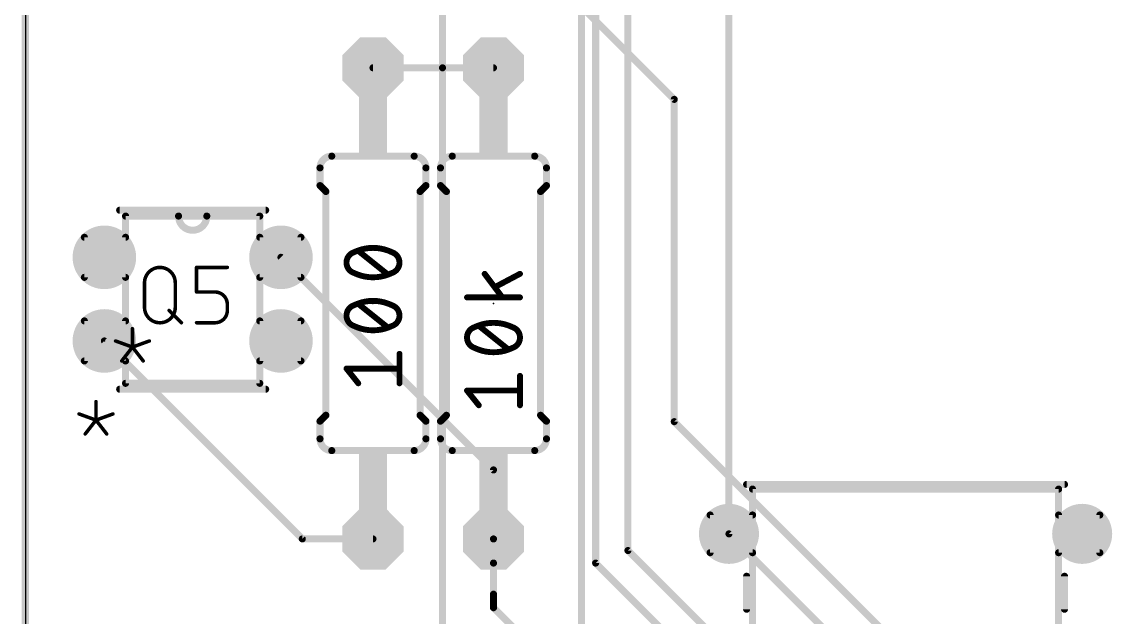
# Model space of a CAD drawing. Extents: x -0.1 to 37.1, y -0.3 to 91.6.
# Drawn here: x -0.08 to 23.45, y 51.83 to 64.67 of the extents above; entities that cross this region are included whole.
import ezdxf

# ---------------------------------------------------------------- set-up
doc = ezdxf.new("R2010")
doc.units = 0
for name, color, linetype in [('1', 12, 'CONTINUOUS'), ('16', 132, 'CONTINUOUS'), ('17', 110, 'CONTINUOUS'), ('20', 31, 'CONTINUOUS'), ('21', 253, 'CONTINUOUS'), ('23', 53, 'CONTINUOUS'), ('27', 253, 'CONTINUOUS'), ('51', 253, 'CONTINUOUS')]:
    doc.layers.add(name, color=color, linetype=linetype)

# ---------------------------------------------------------------- blocks, each defined once
blk = doc.blocks.new('ROUNDP')
at = {"const_width": 0.5}
blk.add_lwpolyline([(0, -0.25, 1), (0, 0.25, 1), (0, -0.25)], format="xyb", dxfattribs=at)
blk = doc.blocks.new('RECT')
blk.add_solid([(-0.5, -0.5), (0.5, -0.5), (-0.5, 0.5), (0.5, 0.5)])
blk = doc.blocks.new('OCTAGONP')
at = {"const_width": 0.5}
blk.add_lwpolyline([(-0.25, -0.1036), (-0.25, 0.1036), (-0.1036, 0.25), (0.1036, 0.25), (0.25, 0.1036), (0.25, -0.1036), (0.1036, -0.25), (-0.1036, -0.25), (-0.25, -0.1036), (-0.25, 0.1036)], dxfattribs=at)

msp = doc.modelspace()

# ---------------------------------------------------------------- linework, layer by layer
at = {"layer": '1', "const_width": 0.1524}
for points in [[(0, 0), (0, 91.4)], [(14, 63), (10.58, 66.42)], [(14, 56.0493), (14, 63)], [(5.515, 59.5934), (10.1, 55.0084)], [(1.705, 57.79), (5.975, 53.52)], [(19.3048, 50.7445), (14, 56.0493)], [(10.1, 55.0084), (10.1, 53.52)], [(15.18, 53.63), (19, 49.81)], [(5.975, 53.52), (7.5, 53.52)]]:
    msp.add_lwpolyline(points, dxfattribs=at)
at = {"layer": '1', "const_width": 0.0762}
for points in [[(14.0381, 63, 1), (13.9619, 63)], [(13.9731, 62.9731, 1), (14.0269, 63.0269)], [(5.5419, 59.6203, 1), (5.4881, 59.5665)], [(1.7319, 57.8169, 1), (1.6781, 57.7631)], [(14.0269, 56.0762, 1), (13.9731, 56.0223)], [(13.9619, 56.0493, 1), (14.0381, 56.0493)], [(10.1381, 55.0084, 1), (10.0619, 55.0084)], [(10.0731, 54.9815, 1), (10.1269, 55.0353)], [(15.2069, 53.6569, 1), (15.1531, 53.6031)], [(5.975, 53.5581, 1), (5.975, 53.4819)], [(5.9481, 53.4931, 1), (6.0019, 53.5469)], [(7.5, 53.4819, 1), (7.5, 53.5581)], [(10.0619, 53.52, 1), (10.1381, 53.52)]]:
    msp.add_lwpolyline(points, format="xyb", dxfattribs=at)
at = {"layer": '16', "const_width": 0.1524}
for points in [[(0, 91.5), (0, 0)], [(12.3037, 79.3696), (12.3037, 53)], [(11.9989, 50.4918), (11.9989, 77.4211)], [(9, 63.68), (9, 76.58)], [(13, 76), (13, 53.27)], [(15.18, 74.483), (15.18, 53.63)], [(7.5, 63.68), (9, 63.68)], [(10.1, 63.68), (9, 63.68)], [(9, 50.78), (9, 63.68)], [(10.1, 53), (10.1, 53.52)], [(13, 53.27), (15.18, 51.09)], [(10.1, 52.3293), (10.1, 53)], [(12.3037, 53), (14.3037, 51)], [(10.1, 52.0372), (10.1, 52.3293)], [(10.989, 51.1482), (10.1, 52.0372)]]:
    msp.add_lwpolyline(points, dxfattribs=at)
at = {"layer": '16', "const_width": 0.0762}
for points in [[(7.5, 63.7181, 1), (7.5, 63.6419)], [(9, 63.7181, 1), (9, 63.6419)], [(9.0381, 63.68, 1), (8.9619, 63.68)], [(9, 63.6419, 1), (9, 63.7181)], [(10.1, 63.6419, 1), (10.1, 63.7181)], [(8.9619, 63.68, 1), (9.0381, 63.68)], [(15.1419, 53.63, 1), (15.2181, 53.63)], [(10.1381, 53.52, 1), (10.0619, 53.52)], [(12.9619, 53.27, 1), (13.0381, 53.27)], [(13.0269, 53.2969, 1), (12.9731, 53.2431)], [(10.1381, 53, 1), (10.0619, 53)], [(10.0619, 53, 1), (10.1381, 53)], [(12.2656, 53, 1), (12.3418, 53)], [(12.3306, 53.0269, 1), (12.2768, 52.9731)], [(10.1381, 52.3293, 1), (10.0619, 52.3293)], [(10.0619, 52.3293, 1), (10.1381, 52.3293)], [(10.1269, 52.0642, 1), (10.0731, 52.0103)], [(10.0619, 52.0372, 1), (10.1381, 52.0372)]]:
    msp.add_lwpolyline(points, format="xyb", dxfattribs=at)
at = {"layer": '20'}
msp.add_line((0, 91.4), (0, 0), dxfattribs=at)
at = {"layer": '21'}
for points, const_width in [([(6.611, 61.775, 0.4142), (6.357, 61.521)], 0.1524), ([(6.611, 61.8131, 1), (6.611, 61.7369)], 0.0762), ([(6.611, 61.7369, 1), (6.611, 61.8131)], 0.0762), ([(8.643, 61.521, 0.4142), (8.389, 61.775)], 0.1524), ([(8.389, 61.8131, 1), (8.389, 61.7369)], 0.0762), ([(8.389, 61.7369, 1), (8.389, 61.8131)], 0.0762), ([(9.211, 61.775, 0.4142), (8.957, 61.521)], 0.1524), ([(9.211, 61.8131, 1), (9.211, 61.7369)], 0.0762), ([(9.211, 61.7369, 1), (9.211, 61.8131)], 0.0762), ([(11.243, 61.521, 0.4142), (10.989, 61.775)], 0.1524), ([(10.989, 61.8131, 1), (10.989, 61.7369)], 0.0762), ([(10.989, 61.7369, 1), (10.989, 61.8131)], 0.0762), ([(6.3951, 61.521, 1), (6.3189, 61.521)], 0.0762), ([(6.3189, 61.521, 1), (6.3951, 61.521)], 0.0762), ([(8.6811, 61.521, 1), (8.6049, 61.521)], 0.0762), ([(8.6049, 61.521, 1), (8.6811, 61.521)], 0.0762), ([(8.9951, 61.521, 1), (8.9189, 61.521)], 0.0762), ([(8.9189, 61.521, 1), (8.9951, 61.521)], 0.0762), ([(11.2811, 61.521, 1), (11.2049, 61.521)], 0.0762), ([(11.2049, 61.521, 1), (11.2811, 61.521)], 0.0762), ([(6.3189, 61.14, 1), (6.3951, 61.14)], 0.0762), ([(6.3839, 61.1669, 1), (6.3301, 61.1131)], 0.0762), ([(8.6049, 61.14, 1), (8.6811, 61.14)], 0.0762), ([(8.6699, 61.1131, 1), (8.6161, 61.1669)], 0.0762), ([(8.9189, 61.14, 1), (8.9951, 61.14)], 0.0762), ([(8.9839, 61.1669, 1), (8.9301, 61.1131)], 0.0762), ([(11.2049, 61.14, 1), (11.2811, 61.14)], 0.0762), ([(11.2699, 61.1131, 1), (11.2161, 61.1669)], 0.0762), ([(6.5221, 61.013, 1), (6.4459, 61.013)], 0.0762), ([(6.4571, 60.9861, 1), (6.5109, 61.0399)], 0.0762), ([(8.5541, 61.013, 1), (8.4779, 61.013)], 0.0762), ([(8.4891, 61.0399, 1), (8.5429, 60.9861)], 0.0762), ([(9.1221, 61.013, 1), (9.0459, 61.013)], 0.0762), ([(9.0571, 60.9861, 1), (9.1109, 61.0399)], 0.0762), ([(11.1541, 61.013, 1), (11.0779, 61.013)], 0.0762), ([(11.0891, 61.0399, 1), (11.1429, 60.9861)], 0.0762), ([(2.0352, 60.6475, 1), (2.0352, 60.5713)], 0.0762), ([(5.1848, 60.5713, 1), (5.1848, 60.6475)], 0.0762), ([(2.0352, 56.7867, 1), (2.0352, 56.7105)], 0.0762), ([(5.1848, 56.7105, 1), (5.1848, 56.7867)], 0.0762), ([(1.5427, 56.4805, 1), (1.5046, 56.4805)], 0.0381), ([(1.1654, 56.2331, 1), (1.1524, 56.1973)], 0.0381), ([(1.895, 56.1973, 1), (1.8819, 56.2331)], 0.0381), ([(6.4459, 56.187, 1), (6.5221, 56.187)], 0.0762), ([(6.5109, 56.1601, 1), (6.4571, 56.2139)], 0.0762), ([(8.4779, 56.187, 1), (8.5541, 56.187)], 0.0762), ([(8.5429, 56.2139, 1), (8.4891, 56.1601)], 0.0762), ([(9.0459, 56.187, 1), (9.1221, 56.187)], 0.0762), ([(9.1109, 56.1601, 1), (9.0571, 56.2139)], 0.0762), ([(11.0779, 56.187, 1), (11.1541, 56.187)], 0.0762), ([(11.1429, 56.2139, 1), (11.0891, 56.1601)], 0.0762), ([(1.5046, 56.0826, 1), (1.5427, 56.0826)], 0.0381), ([(1.5387, 56.0942, 1), (1.5086, 56.0709)], 0.0381), ([(1.5172, 56.1005, 1), (1.5302, 56.0647)], 0.0381), ([(1.5387, 56.0709, 1), (1.5086, 56.0942)], 0.0381), ([(1.5172, 56.0647, 1), (1.5302, 56.1005)], 0.0381), ([(6.3951, 56.06, 1), (6.3189, 56.06)], 0.0762), ([(6.3301, 56.0869, 1), (6.3839, 56.0331)], 0.0762), ([(8.6811, 56.06, 1), (8.6049, 56.06)], 0.0762), ([(8.6161, 56.0331, 1), (8.6699, 56.0869)], 0.0762), ([(8.9951, 56.06, 1), (8.9189, 56.06)], 0.0762), ([(8.9301, 56.0869, 1), (8.9839, 56.0331)], 0.0762), ([(11.2811, 56.06, 1), (11.2049, 56.06)], 0.0762), ([(11.2161, 56.0331, 1), (11.2699, 56.0869)], 0.0762), ([(1.2765, 55.7958, 1), (1.3066, 55.7724)], 0.0381), ([(1.7408, 55.7724, 1), (1.7708, 55.7958)], 0.0381), ([(6.357, 55.679, 0.4142), (6.611, 55.425)], 0.1524), ([(6.3951, 55.679, 1), (6.3189, 55.679)], 0.0762), ([(8.389, 55.425, 0.4142), (8.643, 55.679)], 0.1524), ([(8.6811, 55.679, 1), (8.6049, 55.679)], 0.0762), ([(8.957, 55.679, 0.4142), (9.211, 55.425)], 0.1524), ([(8.9951, 55.679, 1), (8.9189, 55.679)], 0.0762), ([(10.989, 55.425, 0.4142), (11.243, 55.679)], 0.1524), ([(11.2811, 55.679, 1), (11.2049, 55.679)], 0.0762), ([(6.3189, 55.679, 1), (6.3951, 55.679)], 0.0762), ([(8.6049, 55.679, 1), (8.6811, 55.679)], 0.0762), ([(8.9189, 55.679, 1), (8.9951, 55.679)], 0.0762), ([(11.2049, 55.679, 1), (11.2811, 55.679)], 0.0762), ([(6.611, 55.4631, 1), (6.611, 55.3869)], 0.0762), ([(6.611, 55.3869, 1), (6.611, 55.4631)], 0.0762), ([(8.389, 55.4631, 1), (8.389, 55.3869)], 0.0762), ([(8.389, 55.3869, 1), (8.389, 55.4631)], 0.0762), ([(9.211, 55.4631, 1), (9.211, 55.3869)], 0.0762), ([(9.211, 55.3869, 1), (9.211, 55.4631)], 0.0762), ([(10.989, 55.4631, 1), (10.989, 55.3869)], 0.0762), ([(10.989, 55.3869, 1), (10.989, 55.4631)], 0.0762), ([(15.561, 54.7349, 1), (15.561, 54.6587)], 0.0762), ([(22.419, 54.6587, 1), (22.419, 54.7349)], 0.0762), ([(15.5991, 52.7156, 1), (15.5229, 52.7156)], 0.0762), ([(22.4571, 52.7156, 1), (22.3809, 52.7156)], 0.0762), ([(15.5229, 52.0044, 1), (15.5991, 52.0044)], 0.0762), ([(22.3809, 52.0044, 1), (22.4571, 52.0044)], 0.0762)]:
    msp.add_lwpolyline(points, format="xyb", dxfattribs=dict(at, const_width=const_width))
for points, const_width in [([(6.611, 61.775), (8.389, 61.775)], 0.1524), ([(10.989, 61.775), (9.211, 61.775)], 0.1524), ([(6.357, 61.521), (6.357, 61.14)], 0.1524), ([(8.643, 61.521), (8.643, 61.14)], 0.1524), ([(8.957, 61.521), (8.957, 61.14)], 0.1524), ([(11.243, 61.521), (11.243, 61.14)], 0.1524), ([(6.484, 61.013), (6.357, 61.14)], 0.1524), ([(8.516, 61.013), (8.643, 61.14)], 0.1524), ([(9.084, 61.013), (8.957, 61.14)], 0.1524), ([(11.116, 61.013), (11.243, 61.14)], 0.1524), ([(6.484, 56.187), (6.484, 61.013)], 0.1524), ([(8.516, 56.187), (8.516, 61.013)], 0.1524), ([(9.084, 61.013), (9.084, 56.187)], 0.1524), ([(11.116, 61.013), (11.116, 56.187)], 0.1524), ([(5.1848, 60.6094), (2.0352, 60.6094)], 0.1524), ([(2.0352, 56.7486), (5.1848, 56.7486)], 0.1524), ([(1.5237, 56.4805), (1.5237, 56.0826)], 0.0762), ([(1.5237, 56.0826), (1.1589, 56.2152)], 0.0762), ([(1.5237, 56.0826), (1.8884, 56.2152)], 0.0762), ([(6.484, 56.187), (6.357, 56.06)], 0.1524), ([(8.516, 56.187), (8.643, 56.06)], 0.1524), ([(9.084, 56.187), (8.957, 56.06)], 0.1524), ([(11.116, 56.187), (11.243, 56.06)], 0.1524), ([(1.2915, 55.7841), (1.5237, 56.0826)], 0.0762), ([(1.5237, 56.0826), (1.7558, 55.7841)], 0.0762), ([(6.357, 55.679), (6.357, 56.06)], 0.1524), ([(8.643, 55.679), (8.643, 56.06)], 0.1524), ([(8.957, 55.679), (8.957, 56.06)], 0.1524), ([(11.243, 55.679), (11.243, 56.06)], 0.1524), ([(6.611, 55.425), (8.389, 55.425)], 0.1524), ([(10.989, 55.425), (9.211, 55.425)], 0.1524), ([(22.419, 54.6968), (15.561, 54.6968)], 0.1524), ([(15.561, 52.7156), (15.561, 52.0044)], 0.1524), ([(22.419, 52.0044), (22.419, 52.7156)], 0.1524)]:
    msp.add_lwpolyline(points, dxfattribs=dict(at, const_width=const_width))
at = {"layer": '23'}
for p in [(7.5, 58.6), (10.1, 58.6), (1.705, 57.79)]:
    msp.add_point(p, dxfattribs=at)
at = {"layer": '27'}
for points, const_width in [([(7.0873, 59.7019, 0.3205), (6.9285, 59.4796)], 0.127), ([(7.0733, 59.7304, 1), (7.1012, 59.6733)], 0.0635), ([(7.5, 59.7971, 0.1139), (7.0873, 59.7019)], 0.127), ([(7.0975, 59.6718, 1), (7.077, 59.7319)], 0.0635), ([(7.2023, 59.7584, 1), (7.1627, 59.7088)], 0.0635), ([(7.9127, 59.7019, 0.1139), (7.5, 59.7971)], 0.127), ([(7.5, 59.8289, 1), (7.5, 59.7653)], 0.0635), ([(7.5, 59.7653, 1), (7.5, 59.8289)], 0.0635), ([(8.0715, 59.4796, 0.3205), (7.9127, 59.7019)], 0.127), ([(7.923, 59.7319, 1), (7.9025, 59.6718)], 0.0635), ([(7.8988, 59.6733, 1), (7.9267, 59.7304)], 0.0635), ([(6.9285, 59.4796, 0.3205), (7.0873, 59.2574)], 0.127), ([(6.9603, 59.4796, 1), (6.8968, 59.4796)], 0.0635), ([(7.9127, 59.2574, 0.3205), (8.0715, 59.4796)], 0.127), ([(8.1033, 59.4796, 1), (8.0397, 59.4796)], 0.0635), ([(3.2347, 59.0443, 1), (2.5715, 59.0443)], 0.0762), ([(3.6942, 59.395, 1), (3.6942, 59.3569)], 0.0381), ([(3.7133, 59.3759, 1), (3.6752, 59.3759)], 0.0381), ([(4.3575, 59.3569, 1), (4.3575, 59.395)], 0.0381), ([(6.8968, 59.4796, 1), (6.9603, 59.4796)], 0.0635), ([(7.1012, 59.2859, 1), (7.0733, 59.2288)], 0.0635), ([(7.0873, 59.2574, 0.1139), (7.5, 59.1621)], 0.127), ([(7.077, 59.2273, 1), (7.0975, 59.2874)], 0.0635), ([(7.5, 59.1621, 0.1139), (7.9127, 59.2574)], 0.127), ([(7.7977, 59.2008, 1), (7.8373, 59.2504)], 0.0635), ([(7.9025, 59.2874, 1), (7.923, 59.2273)], 0.0635), ([(7.9267, 59.2288, 1), (7.8988, 59.2859)], 0.0635), ([(8.0397, 59.4796, 1), (8.1033, 59.4796)], 0.0635), ([(9.9349, 59.2566, 1), (9.8841, 59.2185)], 0.0635), ([(10.6864, 59.2095, 1), (10.6566, 59.2656)], 0.0635), ([(2.5906, 59.0443, 1), (2.5525, 59.0443)], 0.0381), ([(2.5525, 59.0443, 1), (2.5906, 59.0443)], 0.0381), ([(3.2538, 59.0443, 1), (3.2157, 59.0443)], 0.0381), ([(3.2157, 59.0443, 1), (3.2538, 59.0443)], 0.0381), ([(7.5, 59.1939, 1), (7.5, 59.1303)], 0.0635), ([(7.5, 59.1303, 1), (7.5, 59.1939)], 0.0635), ([(3.6942, 58.8644, 1), (3.6942, 58.8263)], 0.0381), ([(3.6752, 58.8453, 1), (3.7133, 58.8453)], 0.0381), ([(4.0922, 58.8644, 1), (4.0922, 58.8263)], 0.0381), ([(4.3575, 58.58, 0.4142), (4.0922, 58.8453)], 0.0762), ([(4.0922, 58.8263, 1), (4.0922, 58.8644)], 0.0381), ([(10.1169, 58.9798, 1), (10.1466, 58.9237)], 0.0635), ([(4.3765, 58.58, 1), (4.3384, 58.58)], 0.0381), ([(4.3384, 58.58, 1), (4.3765, 58.58)], 0.0381), ([(7.0873, 58.5588, 0.3205), (6.9285, 58.3366)], 0.127), ([(7.0733, 58.5874, 1), (7.1012, 58.5303)], 0.0635), ([(7.5, 58.6541, 0.1139), (7.0873, 58.5588)], 0.127), ([(7.0975, 58.5288, 1), (7.077, 58.5889)], 0.0635), ([(7.2023, 58.6154, 1), (7.1627, 58.5658)], 0.0635), ([(7.9127, 58.5588, 0.1139), (7.5, 58.6541)], 0.127), ([(7.5, 58.6859, 1), (7.5, 58.6223)], 0.0635), ([(7.5, 58.6223, 1), (7.5, 58.6859)], 0.0635), ([(7.923, 58.5889, 1), (7.9025, 58.5288)], 0.0635), ([(8.0715, 58.3366, 0.3205), (7.9127, 58.5588)], 0.127), ([(7.8988, 58.5303, 1), (7.9267, 58.5874)], 0.0635), ([(9.5285, 58.7613, 1), (9.5285, 58.6978)], 0.0635), ([(10.2651, 58.7105, 1), (10.3159, 58.7486)], 0.0635), ([(10.6715, 58.6978, 1), (10.6715, 58.7613)], 0.0635), ([(2.5905, 58.5137, 1), (2.5524, 58.5137)], 0.0381), ([(2.5715, 58.5137, 1), (3.2347, 58.5137)], 0.0762), ([(2.5525, 58.5137, 1), (2.5906, 58.5137)], 0.0381), ([(3.1155, 58.4609, 1), (3.0886, 58.4339)], 0.0381), ([(3.2538, 58.5137, 1), (3.2157, 58.5137)], 0.0381), ([(3.2157, 58.5137, 1), (3.2538, 58.5137)], 0.0381), ([(4.0922, 58.1821, 0.4142), (4.3575, 58.4474)], 0.0762), ([(4.3765, 58.4474, 1), (4.3384, 58.4474)], 0.0381), ([(4.3384, 58.4474, 1), (4.3765, 58.4474)], 0.0381), ([(6.9285, 58.3366, 0.3205), (7.0873, 58.1144)], 0.127), ([(6.9603, 58.3366, 1), (6.8968, 58.3366)], 0.0635), ([(6.8968, 58.3366, 1), (6.9603, 58.3366)], 0.0635), ([(7.9127, 58.1144, 0.3205), (8.0715, 58.3366)], 0.127), ([(8.1033, 58.3366, 1), (8.0397, 58.3366)], 0.0635), ([(8.0397, 58.3366, 1), (8.1033, 58.3366)], 0.0635), ([(3.3539, 58.1686, 1), (3.3808, 58.1956)], 0.0381), ([(3.6942, 58.2012, 1), (3.6942, 58.1631)], 0.0381), ([(4.0922, 58.2012, 1), (4.0922, 58.1631)], 0.0381), ([(4.0922, 58.1631, 1), (4.0922, 58.2012)], 0.0381), ([(7.1012, 58.1429, 1), (7.0733, 58.0858)], 0.0635), ([(7.0873, 58.1144, 0.1139), (7.5, 58.0191)], 0.127), ([(7.077, 58.0843, 1), (7.0975, 58.1444)], 0.0635), ([(7.5, 58.0191, 0.1139), (7.9127, 58.1144)], 0.127), ([(7.7977, 58.0578, 1), (7.8373, 58.1074)], 0.0635), ([(7.9025, 58.1444, 1), (7.923, 58.0843)], 0.0635), ([(7.9267, 58.0858, 1), (7.8988, 58.1429)], 0.0635), ([(9.6873, 58.0857, 0.3205), (9.5285, 57.8634)], 0.127), ([(9.6733, 58.1142, 1), (9.7012, 58.0571)], 0.0635), ([(10.1, 58.1809, 0.1139), (9.6873, 58.0857)], 0.127), ([(9.6975, 58.0556, 1), (9.677, 58.1157)], 0.0635), ([(9.8023, 58.1422, 1), (9.7627, 58.0926)], 0.0635), ([(10.1, 58.2127, 1), (10.1, 58.1491)], 0.0635), ([(10.5128, 58.0857, 0.1139), (10.1, 58.1809)], 0.127), ([(10.1, 58.1491, 1), (10.1, 58.2127)], 0.0635), ([(10.523, 58.1157, 1), (10.5025, 58.0556)], 0.0635), ([(10.6715, 57.8634, 0.3205), (10.5128, 58.0857)], 0.127), ([(10.4988, 58.0571, 1), (10.5267, 58.1142)], 0.0635), ([(7.5, 58.0509, 1), (7.5, 57.9873)], 0.0635), ([(7.5, 57.9873, 1), (7.5, 58.0509)], 0.0635), ([(9.5285, 57.8634, 0.3205), (9.6873, 57.6412)], 0.127), ([(9.5603, 57.8634, 1), (9.4968, 57.8634)], 0.0635), ([(9.4968, 57.8634, 1), (9.5603, 57.8634)], 0.0635), ([(10.5128, 57.6412, 0.3205), (10.6715, 57.8634)], 0.127), ([(10.7033, 57.8634, 1), (10.6397, 57.8634)], 0.0635), ([(10.6397, 57.8634, 1), (10.7033, 57.8634)], 0.0635), ([(9.7012, 57.6697, 1), (9.6733, 57.6126)], 0.0635), ([(9.6873, 57.6412, 0.1139), (10.1, 57.5459)], 0.127), ([(9.677, 57.6111, 1), (9.6975, 57.6712)], 0.0635), ([(10.1, 57.5459, 0.1139), (10.5128, 57.6412)], 0.127), ([(10.3977, 57.5846, 1), (10.4373, 57.6342)], 0.0635), ([(10.5025, 57.6712, 1), (10.523, 57.6111)], 0.0635), ([(10.5267, 57.6126, 1), (10.4988, 57.6697)], 0.0635), ([(8.1033, 57.5111, 1), (8.0397, 57.5111)], 0.0635), ([(10.1, 57.5777, 1), (10.1, 57.5142)], 0.0635), ([(10.1, 57.5142, 1), (10.1, 57.5777)], 0.0635), ([(6.9285, 57.2254, 1), (6.9285, 57.1619)], 0.0635), ([(6.9533, 57.2134, 1), (6.9037, 57.1738)], 0.0635), ([(8.0715, 57.1619, 1), (8.0715, 57.2254)], 0.0635), ([(10.7033, 57.0379, 1), (10.6397, 57.0379)], 0.0635), ([(7.1577, 56.8563, 1), (7.2073, 56.8959)], 0.0635), ([(8.0397, 56.8761, 1), (8.1033, 56.8761)], 0.0635), ([(9.5285, 56.7522, 1), (9.5285, 56.6887)], 0.0635), ([(9.5533, 56.7402, 1), (9.5037, 56.7006)], 0.0635), ([(10.6715, 56.6887, 1), (10.6715, 56.7522)], 0.0635), ([(9.7577, 56.3831, 1), (9.8073, 56.4227)], 0.0635), ([(10.6397, 56.4029, 1), (10.7033, 56.4029)], 0.0635)]:
    msp.add_lwpolyline(points, format="xyb", dxfattribs=dict(at, const_width=const_width))
for points, const_width in [([(7.8175, 59.2256), (7.1825, 59.7336)], 0.127), ([(3.6942, 58.8453), (3.6942, 59.3759)], 0.0762), ([(3.6942, 59.3759), (4.3575, 59.3759)], 0.0762), ([(9.9095, 59.2375), (10.2905, 58.7295)], 0.127), ([(10.6715, 59.2375), (10.1318, 58.9518)], 0.127), ([(2.5715, 58.5137), (2.5715, 59.0443)], 0.0762), ([(3.2347, 59.0443), (3.2347, 58.5137)], 0.0762), ([(4.0922, 58.8453), (3.6942, 58.8453)], 0.0762), ([(4.3575, 58.4474), (4.3575, 58.58)], 0.0762), ([(7.8175, 58.0826), (7.1825, 58.5906)], 0.127), ([(10.6715, 58.7295), (9.5285, 58.7295)], 0.127), ([(3.1021, 58.4474), (3.3674, 58.1821)], 0.0762), ([(3.6942, 58.1821), (4.0922, 58.1821)], 0.0762), ([(10.4175, 57.6094), (9.7825, 58.1174)], 0.127), ([(8.0715, 56.8761), (8.0715, 57.5111)], 0.127), ([(7.1825, 56.8761), (6.9285, 57.1936)], 0.127), ([(6.9285, 57.1936), (8.0715, 57.1936)], 0.127), ([(10.6715, 56.4029), (10.6715, 57.0379)], 0.127), ([(9.7825, 56.4029), (9.5285, 56.7204)], 0.127), ([(9.5285, 56.7204), (10.6715, 56.7204)], 0.127)]:
    msp.add_lwpolyline(points, dxfattribs=dict(at, const_width=const_width))
at = {"layer": '51'}
for points, const_width in [([(7.5, 63.68), (7.5, 62.664)], 0.6096), ([(10.1, 63.68), (10.1, 62.664)], 0.6096), ([(3.3052, 60.4824), (2.1622, 60.4824)], 0.1524), ([(2.1622, 60.4824), (2.1622, 56.8756)], 0.1524), ([(3.9148, 60.4824), (3.3052, 60.4824)], 0.1524), ([(5.0578, 60.4824), (3.9148, 60.4824)], 0.1524), ([(5.0578, 56.8756), (5.0578, 60.4824)], 0.1524), ([(2.1622, 60.0252), (1.2732, 60.0252)], 0.1524), ([(1.2732, 60.0252), (1.2732, 59.1616)], 0.1524), ([(2.1622, 59.1616), (2.1622, 60.0252)], 0.1524), ([(5.0578, 60.0252), (5.0578, 59.1616)], 0.1524), ([(5.9468, 60.0252), (5.0578, 60.0252)], 0.1524), ([(5.9468, 59.1616), (5.9468, 60.0252)], 0.1524), ([(1.2732, 59.1616), (2.1622, 59.1616)], 0.1524), ([(5.0578, 59.1616), (5.9468, 59.1616)], 0.1524), ([(2.1622, 58.2218), (1.2732, 58.2218)], 0.1524), ([(1.2732, 58.2218), (1.2732, 57.3582)], 0.1524), ([(2.1622, 57.3582), (2.1622, 58.2218)], 0.1524), ([(5.0578, 58.2218), (5.0578, 57.3582)], 0.1524), ([(5.9468, 58.2218), (5.0578, 58.2218)], 0.1524), ([(5.9468, 57.3582), (5.9468, 58.2218)], 0.1524), ([(2.3111, 58.0553), (2.3111, 57.6574)], 0.0762), ([(2.3111, 57.6574), (1.9463, 57.79)], 0.0762), ([(2.0789, 57.3589), (2.3111, 57.6574)], 0.0762), ([(2.3111, 57.6574), (2.6758, 57.79)], 0.0762), ([(2.3111, 57.6574), (2.5432, 57.3589)], 0.0762), ([(1.2732, 57.3582), (2.1622, 57.3582)], 0.1524), ([(5.0578, 57.3582), (5.9468, 57.3582)], 0.1524), ([(2.1622, 56.8756), (5.0578, 56.8756)], 0.1524), ([(7.5, 53.52), (7.5, 54.536)], 0.6096), ([(10.1, 53.52), (10.1, 54.536)], 0.6096), ([(22.292, 54.5952), (15.688, 54.5952)], 0.1524), ([(15.688, 54.5952), (15.688, 34.8848)], 0.1524), ([(22.292, 34.8848), (22.292, 54.5952)], 0.1524), ([(15.688, 54.0364), (14.7736, 54.0364)], 0.1524), ([(14.7736, 54.0364), (14.7736, 53.2236)], 0.1524), ([(15.688, 53.2236), (15.688, 54.0364)], 0.1524), ([(22.292, 54.0364), (22.292, 53.2236)], 0.1524), ([(23.181, 54.0364), (22.292, 54.0364)], 0.1524), ([(23.181, 53.2236), (23.181, 54.0364)], 0.1524), ([(14.7736, 53.2236), (15.688, 53.2236)], 0.1524), ([(22.292, 53.2236), (23.181, 53.2236)], 0.1524)]:
    msp.add_lwpolyline(points, dxfattribs=dict(at, const_width=const_width))
for points, const_width in [([(7.6524, 63.68, 1), (7.3476, 63.68)], 0.3048), ([(10.2524, 63.68, 1), (9.9476, 63.68)], 0.3048), ([(7.3476, 62.664, 1), (7.6524, 62.664)], 0.3048), ([(9.9476, 62.664, 1), (10.2524, 62.664)], 0.3048), ([(2.1622, 60.5205, 1), (2.1622, 60.4443)], 0.0762), ([(2.2003, 60.4824, 1), (2.1241, 60.4824)], 0.0762), ([(3.3052, 60.5205, 1), (3.3052, 60.4443)], 0.0762), ([(3.3052, 60.4824, 1), (3.9148, 60.4824)], 0.1524), ([(3.3433, 60.4824, 1), (3.2671, 60.4824)], 0.0762), ([(3.3052, 60.4443, 1), (3.3052, 60.5205)], 0.0762), ([(3.9148, 60.5205, 1), (3.9148, 60.4443)], 0.0762), ([(3.9529, 60.4824, 1), (3.8767, 60.4824)], 0.0762), ([(3.9148, 60.4443, 1), (3.9148, 60.5205)], 0.0762), ([(5.0959, 60.4824, 1), (5.0197, 60.4824)], 0.0762), ([(5.0578, 60.4443, 1), (5.0578, 60.5205)], 0.0762), ([(1.2732, 60.0633, 1), (1.2732, 59.9871)], 0.0762), ([(1.3113, 60.0252, 1), (1.2351, 60.0252)], 0.0762), ([(2.2003, 60.0252, 1), (2.1241, 60.0252)], 0.0762), ([(2.1622, 59.9871, 1), (2.1622, 60.0633)], 0.0762), ([(5.0959, 60.0252, 1), (5.0197, 60.0252)], 0.0762), ([(5.0578, 60.0633, 1), (5.0578, 59.9871)], 0.0762), ([(5.9849, 60.0252, 1), (5.9087, 60.0252)], 0.0762), ([(5.9468, 59.9871, 1), (5.9468, 60.0633)], 0.0762), ([(1.2732, 59.1997, 1), (1.2732, 59.1235)], 0.0762), ([(1.2351, 59.1616, 1), (1.3113, 59.1616)], 0.0762), ([(2.1241, 59.1616, 1), (2.2003, 59.1616)], 0.0762), ([(2.1622, 59.1235, 1), (2.1622, 59.1997)], 0.0762), ([(5.0578, 59.1997, 1), (5.0578, 59.1235)], 0.0762), ([(5.0197, 59.1616, 1), (5.0959, 59.1616)], 0.0762), ([(5.9087, 59.1616, 1), (5.9849, 59.1616)], 0.0762), ([(5.9468, 59.1235, 1), (5.9468, 59.1997)], 0.0762), ([(1.2732, 58.2599, 1), (1.2732, 58.1837)], 0.0762), ([(1.3113, 58.2218, 1), (1.2351, 58.2218)], 0.0762), ([(2.2003, 58.2218, 1), (2.1241, 58.2218)], 0.0762), ([(2.1622, 58.1837, 1), (2.1622, 58.2599)], 0.0762), ([(5.0959, 58.2218, 1), (5.0197, 58.2218)], 0.0762), ([(5.0578, 58.2599, 1), (5.0578, 58.1837)], 0.0762), ([(5.9849, 58.2218, 1), (5.9087, 58.2218)], 0.0762), ([(5.9468, 58.1837, 1), (5.9468, 58.2599)], 0.0762), ([(2.3301, 58.0553, 1), (2.292, 58.0553)], 0.0381), ([(1.9528, 57.8079, 1), (1.9398, 57.7721)], 0.0381), ([(2.292, 57.6574, 1), (2.3301, 57.6574)], 0.0381), ([(2.3261, 57.669, 1), (2.296, 57.6457)], 0.0381), ([(2.3046, 57.6753, 1), (2.3176, 57.6395)], 0.0381), ([(2.3261, 57.6457, 1), (2.296, 57.669)], 0.0381), ([(2.3046, 57.6395, 1), (2.3176, 57.6753)], 0.0381), ([(2.6824, 57.7721, 1), (2.6693, 57.8079)], 0.0381), ([(1.2732, 57.3963, 1), (1.2732, 57.3201)], 0.0762), ([(2.1622, 57.3201, 1), (2.1622, 57.3963)], 0.0762), ([(5.0578, 57.3963, 1), (5.0578, 57.3201)], 0.0762), ([(5.9468, 57.3201, 1), (5.9468, 57.3963)], 0.0762), ([(1.2351, 57.3582, 1), (1.3113, 57.3582)], 0.0762), ([(2.0639, 57.3706, 1), (2.094, 57.3472)], 0.0381), ([(2.1241, 57.3582, 1), (2.2003, 57.3582)], 0.0762), ([(2.5282, 57.3472, 1), (2.5582, 57.3706)], 0.0381), ([(5.0197, 57.3582, 1), (5.0959, 57.3582)], 0.0762), ([(5.9087, 57.3582, 1), (5.9849, 57.3582)], 0.0762), ([(2.1622, 56.9137, 1), (2.1622, 56.8375)], 0.0762), ([(5.0578, 56.8375, 1), (5.0578, 56.9137)], 0.0762), ([(2.1241, 56.8756, 1), (2.2003, 56.8756)], 0.0762), ([(5.0197, 56.8756, 1), (5.0959, 56.8756)], 0.0762), ([(7.6524, 54.536, 1), (7.3476, 54.536)], 0.3048), ([(10.2524, 54.536, 1), (9.9476, 54.536)], 0.3048), ([(15.688, 54.6333, 1), (15.688, 54.5571)], 0.0762), ([(15.7261, 54.5952, 1), (15.6499, 54.5952)], 0.0762), ([(22.3301, 54.5952, 1), (22.2539, 54.5952)], 0.0762), ([(22.292, 54.5571, 1), (22.292, 54.6333)], 0.0762), ([(14.7736, 54.0745, 1), (14.7736, 53.9983)], 0.0762), ([(14.8117, 54.0364, 1), (14.7355, 54.0364)], 0.0762), ([(15.7261, 54.0364, 1), (15.6499, 54.0364)], 0.0762), ([(15.688, 53.9983, 1), (15.688, 54.0745)], 0.0762), ([(22.3301, 54.0364, 1), (22.2539, 54.0364)], 0.0762), ([(22.292, 54.0745, 1), (22.292, 53.9983)], 0.0762), ([(23.2191, 54.0364, 1), (23.1429, 54.0364)], 0.0762), ([(23.181, 53.9983, 1), (23.181, 54.0745)], 0.0762), ([(7.3476, 53.52, 1), (7.6524, 53.52)], 0.3048), ([(9.9476, 53.52, 1), (10.2524, 53.52)], 0.3048), ([(14.7736, 53.2617, 1), (14.7736, 53.1855)], 0.0762), ([(14.7355, 53.2236, 1), (14.8117, 53.2236)], 0.0762), ([(15.6499, 53.2236, 1), (15.7261, 53.2236)], 0.0762), ([(15.688, 53.1855, 1), (15.688, 53.2617)], 0.0762), ([(22.292, 53.2617, 1), (22.292, 53.1855)], 0.0762), ([(22.2539, 53.2236, 1), (22.3301, 53.2236)], 0.0762), ([(23.1429, 53.2236, 1), (23.2191, 53.2236)], 0.0762), ([(23.181, 53.1855, 1), (23.181, 53.2617)], 0.0762)]:
    msp.add_lwpolyline(points, format="xyb", dxfattribs=dict(at, const_width=const_width))

# ---------------------------------------------------------------- block references
at = {"layer": '17'}
for name, p, xscale, yscale, rotation in [('OCTAGONP', (7.5, 63.68), 1.3208, 1.3208, 270), ('OCTAGONP', (7.5, 63.68), 1.3208, 1.3208, 270), ('OCTAGONP', (10.1, 63.68), 1.3208, 1.3208, 90), ('OCTAGONP', (10.1, 63.68), 1.3208, 1.3208, 90), ('OCTAGONP', (7.5, 53.52), 1.3208, 1.3208, 270), ('OCTAGONP', (7.5, 53.52), 1.3208, 1.3208, 270), ('OCTAGONP', (10.1, 53.52), 1.3208, 1.3208, 90), ('OCTAGONP', (10.1, 53.52), 1.3208, 1.3208, 90), ('ROUNDP', (15.18, 53.63), 1.2954, 1.2954, 180), ('ROUNDP', (15.18, 53.63), 1.2954, 1.2954, 180), ('ROUNDP', (22.8, 53.63), 1.2954, 1.2954, 180), ('ROUNDP', (22.8, 53.63), 1.2954, 1.2954, 180)]:
    msp.add_blockref(name, p, dxfattribs=dict(at, xscale=xscale, yscale=yscale, rotation=rotation))
at = {"layer": '17', "xscale": 1.3716, "yscale": 1.3716}
for p in [(1.705, 59.5934), (1.705, 59.5934), (5.515, 59.5934), (5.515, 59.5934), (1.705, 57.79), (1.705, 57.79), (5.515, 57.79), (5.515, 57.79)]:
    msp.add_blockref('ROUNDP', p, dxfattribs=at)
at = {"layer": '21', "xscale": 0.8636, "yscale": 0.6096}
for p, rotation in [((7.5, 62.2068), 270), ((10.1, 62.2068), 90), ((7.5, 54.9932), 270), ((10.1, 54.9932), 90)]:
    msp.add_blockref('RECT', p, dxfattribs=dict(at, rotation=rotation))

doc.saveas('drawing.dxf')
